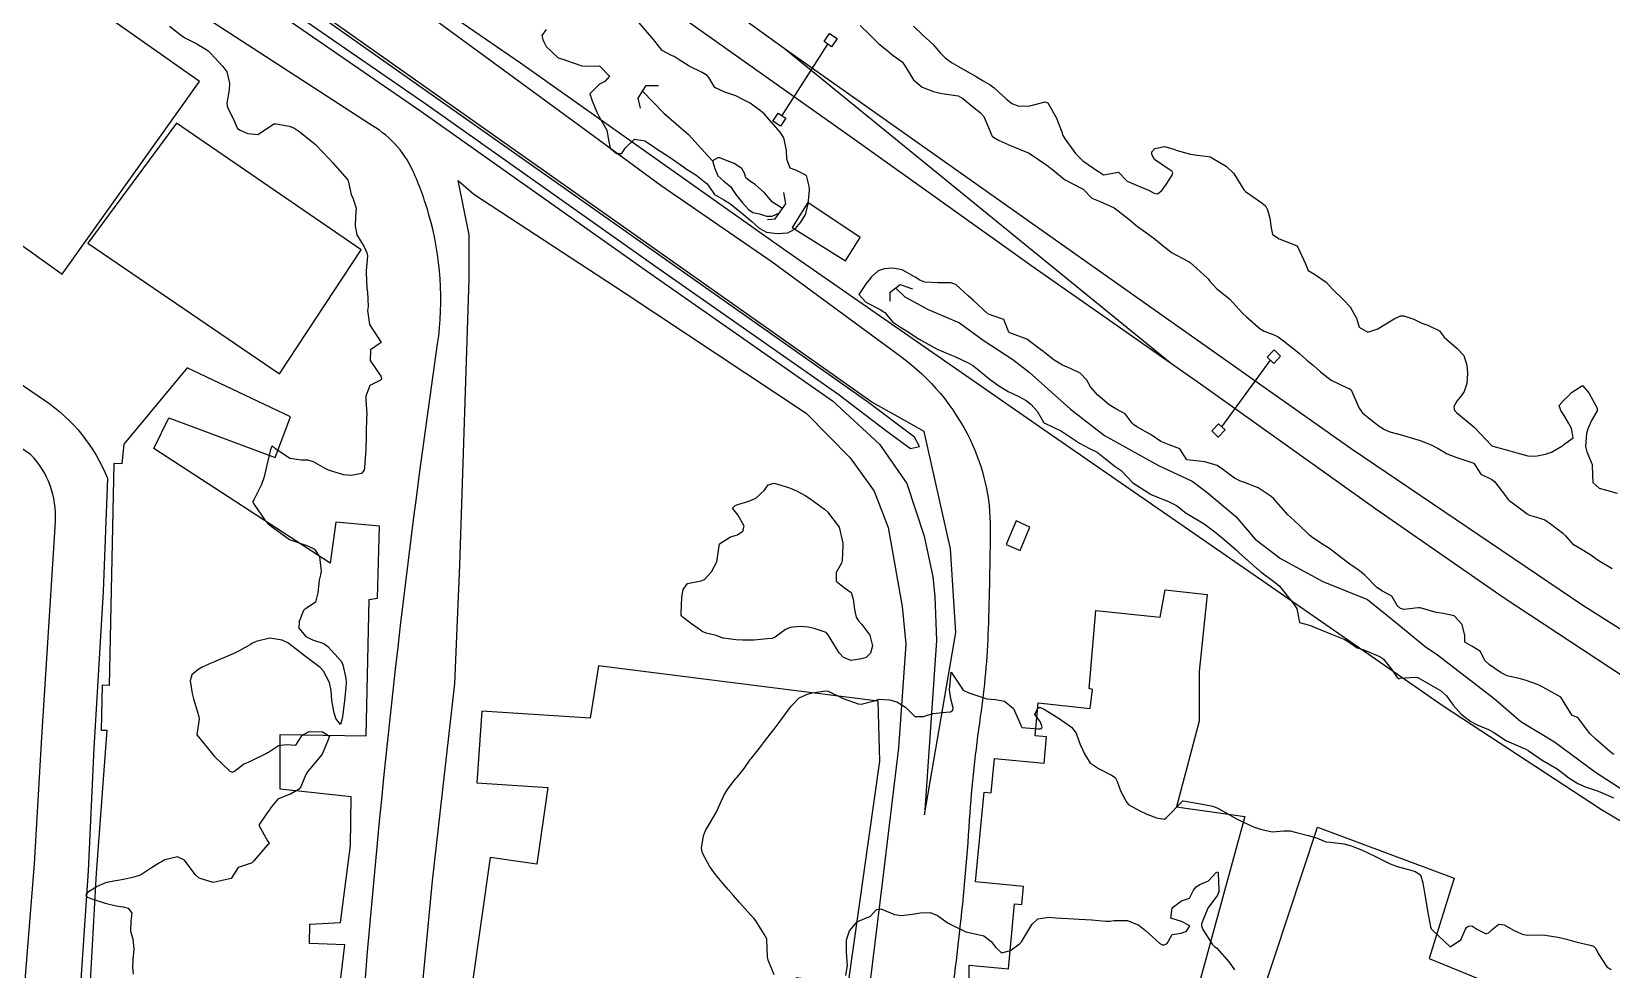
# Model space of a CAD drawing. Header units: metres. Extents: x 307586 to 320046, y 7427249 to 7434250.
# Drawn here: x 309109.8 to 309286, y 7432588.6 to 7432693.3 of the extents above; entities that cross this region are included whole.
import ezdxf

# ---------------------------------------------------------------- set-up
doc = ezdxf.new("R2010")
doc.units = ezdxf.units.M
doc.header["$MEASUREMENT"] = 0
for name, color, linetype in [('Area Verde e Lazer', 45, 'Continuous'), ('Curvas de Nivel 1m', 11, 'Continuous'), ('Divisa', 42, 'FENCELINE2'), ('Edificações', 30, 'Continuous'), ('Hidrografia', 140, 'Continuous'), ('Linha Férrea', 20, 'Continuous'), ('Pontes_Viadutos_Tubos', 190, 'Continuous'), ('Portico', 45, 'Continuous'), ('Vias Primárias', 230, 'Continuous'), ('Vias Secundárias', 230, 'Continuous')]:
    doc.layers.add(name, color=color, linetype=linetype)
doc.linetypes.add('FENCELINE2', pattern='A,0.25,-0.1,[132,ltypeshp.shx,S=0.1,R=0,X=-0.1,Y=0],-0.1,1', length=1.45)

msp = doc.modelspace()

# ---------------------------------------------------------------- linework, layer by layer
at = {"layer": 'Area Verde e Lazer'}
msp.add_lwpolyline([(309100.88, 7432722.59), (309122.8, 7432706.59), (309153.79, 7432685.21), (309179.07, 7432667.32), (309199.71, 7432652.86), (309205.35, 7432648.57), (309207.83, 7432646.73), (309208.83, 7432646.97), (309208.26, 7432648.02), (309203.01, 7432651.94), (309108.99, 7432718.26)], dxfattribs=at)
msp.add_lwpolyline([(309125.98, 7432683.04), (309116.1, 7432669.64), (309137.45, 7432655.07), (309146.56, 7432668.91)], close=True, dxfattribs=at)
at = {"layer": 'Curvas de Nivel 1m', "flags": 128}
for points, elevation in [([(309125.21, 7432693.88), (309126.55, 7432692.84), (309126.92, 7432692.56), (309127.19, 7432692.42), (309128.24, 7432691.88), (309129.18, 7432691.35), (309129.5, 7432691.13), (309129.8, 7432690.8), (309131.15, 7432689.37), (309131.58, 7432688.78), (309131.88, 7432687.52), (309131.84, 7432686.78), (309131.59, 7432685.26), (309131.65, 7432684.78), (309132.29, 7432683.57), (309132.61, 7432682.77), (309132.76, 7432682.46), (309133.07, 7432682.27), (309133.92, 7432681.9), (309135.06, 7432681.79), (309136.46, 7432682.72), (309136.82, 7432682.97), (309137.08, 7432682.98), (309138.52, 7432682.7), (309139.07, 7432682.52), (309139.6, 7432682.15), (309141.06, 7432681.01), (309141.25, 7432680.86), (309141.46, 7432680.66), (309143.03, 7432679.03), (309143.38, 7432678.64), (309145, 7432676.81), (309145.09, 7432676.7), (309145.12, 7432676.62), (309145.46, 7432675.08), (309145.67, 7432674.61), (309146, 7432673.57), (309145.93, 7432672.61), (309145.9, 7432671.56), (309146.1, 7432670.6), (309146.91, 7432669.23), (309147.19, 7432668.59), (309147.26, 7432668.23), (309147.12, 7432666.59), (309147.11, 7432666.36), (309147.21, 7432664.59), (309147.27, 7432664.18), (309147.35, 7432662.58), (309147.28, 7432662.13), (309147.5, 7432660.58), (309148.78, 7432658.57), (309147.59, 7432657.76), (309147.56, 7432656.58), (309148.75, 7432654.82), (309148.84, 7432654.57), (309148.84, 7432654.47), (309148.74, 7432654.37), (309147.52, 7432653.79), (309147.09, 7432652.59), (309147.1, 7432652.19), (309147.2, 7432650.58), (309147.18, 7432650.09), (309147.12, 7432648.59), (309147.13, 7432648.11), (309147.1, 7432646.59), (309147.06, 7432646.17), (309146.95, 7432644.59), (309146.9, 7432644.31), (309146.61, 7432643.96), (309145.48, 7432643.73), (309144.61, 7432643.79), (309142.93, 7432644.32), (309142.62, 7432644.46), (309142.29, 7432644.65), (309141.24, 7432645.27), (309140.63, 7432645.43), (309139.87, 7432645.44), (309138.63, 7432645.62), (309137.03, 7432646.71), (309136.65, 7432647.04), (309136.48, 7432646.71), (309136.42, 7432646.5), (309136, 7432644.72), (309135.76, 7432643.57), (309135.47, 7432642.73), (309134.58, 7432641.01), (309134.48, 7432640.84), (309134.47, 7432640.74), (309134.57, 7432640.6), (309135.87, 7432638.72), (309136.18, 7432638.35), (309136.54, 7432638.08), (309138.42, 7432636.69), (309138.52, 7432636.63), (309138.64, 7432636.57), (309140.52, 7432635.92), (309141.38, 7432635.53), (309141.91, 7432634.65), (309142.09, 7432633.04), (309142.04, 7432632.65), (309141.89, 7432632.07), (309141.73, 7432630.65), (309141.49, 7432629.6), (309140.43, 7432628.88), (309140.28, 7432628.82), (309140.12, 7432628.67), (309139.66, 7432627.43), (309139.63, 7432626.68), (309140.39, 7432625.78), (309141.14, 7432625.41), (309142.39, 7432624.97), (309142.86, 7432624.64), (309144.36, 7432622.99), (309144.52, 7432622.62), (309144.84, 7432621.11), (309144.9, 7432620.61), (309144.87, 7432620.07), (309144.72, 7432618.61), (309144.48, 7432616.81), (309144.45, 7432616.62), (309144.28, 7432615.95), (309143.73, 7432616.63), (309143.53, 7432617.39), (309143.3, 7432618.63), (309143.21, 7432619.74), (309143.04, 7432620.63), (309142.35, 7432621.91), (309142, 7432622.3), (309141.55, 7432622.65), (309140.37, 7432623.53), (309138.89, 7432624.68), (309138.39, 7432625.05), (309137.74, 7432625.35), (309136.39, 7432625.59), (309134.87, 7432625.21), (309134.39, 7432624.97), (309134.24, 7432624.89), (309133.98, 7432624.74), (309132.97, 7432624.16), (309132.37, 7432623.87), (309131.6, 7432623.54), (309130.36, 7432623.01), (309130.2, 7432622.95), (309129.85, 7432622.8), (309128.83, 7432622.33), (309128.35, 7432622.06), (309127.68, 7432621.48), (309127.48, 7432620.82), (309127.72, 7432619.41), (309127.88, 7432618.81), (309128.29, 7432617.46), (309128.48, 7432616.81), (309128.51, 7432616.57), (309128.26, 7432614.81), (309129.87, 7432612.79), (309130.23, 7432612.39), (309131.02, 7432611.58), (309131.91, 7432610.76), (309132.21, 7432610.64), (309132.31, 7432610.66), (309132.44, 7432610.76), (309133.43, 7432611.53), (309134.22, 7432611.85), (309135.98, 7432612.71), (309136.14, 7432612.81), (309136.24, 7432612.88), (309137.34, 7432613.61), (309138.25, 7432613.73), (309139.27, 7432613.66), (309139.95, 7432614.67), (309140.11, 7432614.83), (309140.27, 7432614.92), (309140.75, 7432615.15), (309142.27, 7432615.14), (309143.04, 7432614.63), (309142.82, 7432614.07), (309142.23, 7432612.64), (309140.58, 7432610.66), (309140.44, 7432610.44), (309140.2, 7432609.92), (309139.85, 7432609.01), (309139.57, 7432608.68), (309138.7, 7432608.16), (309138.18, 7432608), (309137.27, 7432607.6), (309136.53, 7432606.71), (309136.4, 7432606.47), (309136.16, 7432606.2), (309135.14, 7432604.73), (309136.12, 7432602.96), (309136.3, 7432602.71), (309136.22, 7432602.6), (309136.11, 7432602.52), (309134.6, 7432600.73), (309134.34, 7432600.48), (309134.09, 7432600.42), (309132.85, 7432599.98), (309132.06, 7432598.76), (309130.06, 7432598.32), (309128.5, 7432598.81), (309128.07, 7432599.2), (309126.87, 7432600.82), (309126.1, 7432601.19), (309124.69, 7432600.85), (309124.3, 7432600.64), (309124.09, 7432600.5), (309123.08, 7432599.87), (309122.07, 7432599.23), (309121.83, 7432599.12), (309121.08, 7432598.89), (309120.06, 7432598.66), (309118.58, 7432598.4), (309118.06, 7432598.27), (309117.13, 7432597.86), (309116.05, 7432597.22), (309115.88, 7432596.95), (309115.9, 7432596.81), (309116.04, 7432596.7), (309116.43, 7432596.55), (309118.03, 7432596.01), (309119.25, 7432595.7), (309120.03, 7432595.61), (309120.6, 7432595.47), (309120.99, 7432594.9), (309120.89, 7432594.02), (309120.83, 7432592.9), (309121.11, 7432592.02), (309121.23, 7432590.89), (309121.12, 7432589.73), (309121.05, 7432588.89), (309121.13, 7432588.08)], 713), ([(309167.21, 7432693.48), (309166.72, 7432692.83), (309166.83, 7432692.36), (309166.94, 7432692.1), (309167.19, 7432691.58), (309168.52, 7432690.34), (309169.17, 7432690.14), (309169.45, 7432690.05), (309171.16, 7432689.43), (309172.07, 7432689.39), (309173.16, 7432689.44), (309174.25, 7432688.27), (309173.73, 7432687.68), (309173.13, 7432687.41), (309172.08, 7432686.3), (309172.34, 7432685.52), (309172.84, 7432684.28), (309173.09, 7432683.74), (309173.97, 7432682.27), (309174.13, 7432681.2), (309174.35, 7432680.27), (309175.04, 7432679.66), (309175.64, 7432679.65), (309176.01, 7432680.25), (309177.06, 7432681.26), (309178.19, 7432681.09), (309179.06, 7432680.5), (309179.48, 7432680.21), (309181.04, 7432679.2), (309182.52, 7432678.17), (309182.8, 7432677.94), (309183.02, 7432677.81), (309183.88, 7432677.28), (309185.01, 7432676.4), (309185.15, 7432676.28), (309185.26, 7432676.14), (309185.97, 7432675.1), (309186.99, 7432674.49), (309187.63, 7432674.1), (309188.97, 7432673.05), (309190.12, 7432672.08), (309190.95, 7432671.31), (309191.76, 7432670.87), (309192.94, 7432670.72), (309194.16, 7432670.81), (309194.95, 7432671.26), (309195.61, 7432672.01), (309196.12, 7432672.84), (309196.43, 7432674), (309196.55, 7432675.55), (309196.54, 7432676), (309196.23, 7432677.22), (309195.02, 7432677.8), (309194.4, 7432678.03), (309194.04, 7432679.03), (309194.01, 7432680.03), (309193.69, 7432681.41), (309193.29, 7432682.04), (309193.08, 7432682.3), (309191.54, 7432684.06), (309191.3, 7432684.26), (309191.11, 7432684.41), (309189.93, 7432685.27), (309189.12, 7432685.68), (309188.36, 7432686.1), (309187.13, 7432686.5), (309186.02, 7432687.01), (309185.33, 7432688.14), (309185.15, 7432688.35), (309184.59, 7432688.71), (309183.16, 7432689.41), (309181.92, 7432690.18), (309181.46, 7432690.47), (309181.18, 7432690.61), (309180.13, 7432691.15), (309179.3, 7432692.21), (309179.2, 7432692.35), (309177.56, 7432694.23)], 712), ([(309202.22, 7432693.94), (309203.21, 7432692.99), (309204.3, 7432691.91), (309205.19, 7432691.17), (309205.89, 7432690.6), (309206.88, 7432689.87), (309207.17, 7432689.53), (309208.17, 7432687.86), (309209.13, 7432687.05), (309210.38, 7432686.59), (309211.13, 7432686.4), (309211.62, 7432686.32), (309213.13, 7432686.1), (309213.67, 7432685.79), (309215.11, 7432684.6), (309215.58, 7432684.25), (309216.01, 7432683.77), (309216.71, 7432682.12), (309216.84, 7432681.75), (309216.92, 7432681.6), (309217.07, 7432681.47), (309217.71, 7432681.1), (309219.06, 7432680.51), (309221.05, 7432679.71), (309223.03, 7432678.37), (309223.87, 7432677.67), (309225.01, 7432676.76), (309226.85, 7432675.8), (309227, 7432675.72), (309227.06, 7432675.69), (309227.13, 7432675.64), (309228.06, 7432674.69), (309228.99, 7432674.29), (309230.52, 7432673.59), (309230.98, 7432673.28), (309232.34, 7432672.19), (309232.95, 7432671.68), (309233.11, 7432671.56), (309234.94, 7432670.22), (309235.76, 7432669.53), (309236.92, 7432668.62), (309238.76, 7432667.63), (309238.9, 7432667.57), (309239.02, 7432667.49), (309240.89, 7432665.8), (309241.05, 7432665.63), (309241.17, 7432665.47), (309241.97, 7432664.55), (309242.87, 7432663.87), (309243.38, 7432663.43), (309244.84, 7432661.86), (309245.28, 7432661.42), (309246.82, 7432660.09), (309247.27, 7432659.84), (309248.45, 7432659.38), (309248.81, 7432659.19), (309249.41, 7432658.76), (309250.79, 7432657.69), (309251.19, 7432657.34), (309252.03, 7432656.59), (309252.77, 7432656), (309253.54, 7432655.31), (309254.75, 7432654.35), (309256.51, 7432653.52), (309256.74, 7432653.43), (309256.84, 7432653.38), (309256.96, 7432653.28), (309257.15, 7432652.86), (309257.86, 7432651.26), (309258.2, 7432650.75), (309258.7, 7432650.3), (309260.08, 7432649.24), (309260.69, 7432648.85), (309261.29, 7432648.62), (309262.68, 7432648.23), (309264.04, 7432647.82), (309264.67, 7432647.63), (309265.9, 7432647.17), (309266.66, 7432646.75), (309267.67, 7432646.16), (309268.65, 7432645.78), (309270.64, 7432645.11), (309271.43, 7432643.89), (309272.63, 7432643.29), (309272.95, 7432643.08), (309274.18, 7432641.48), (309274.48, 7432641.06), (309274.59, 7432640.95), (309274.95, 7432640.69), (309276.58, 7432639.45), (309276.85, 7432639.31), (309277.89, 7432639.02), (309278.57, 7432638.77), (309279.31, 7432638.25), (309280.55, 7432637.29), (309280.86, 7432636.99), (309281.66, 7432636.1), (309282.53, 7432635.57), (309283.59, 7432634.95), (309284.52, 7432634.3), (309286.06, 7432633.37)], 712), ([(309208.16, 7432693.86), (309209.21, 7432692.86), (309210.31, 7432691.84), (309211.18, 7432690.85), (309211.68, 7432690.32), (309212.39, 7432689.81), (309213.17, 7432689.36), (309214.13, 7432688.82), (309215.15, 7432688.24), (309215.94, 7432687.77), (309216.69, 7432687.31), (309217.14, 7432686.99), (309218.48, 7432685.74), (309219.12, 7432685.23), (309219.9, 7432684.94), (309221.12, 7432684.99), (309222.85, 7432685.42), (309223.12, 7432685.3), (309224.06, 7432683.67), (309224.69, 7432682.06), (309224.82, 7432681.66), (309225.07, 7432681.26), (309226.22, 7432679.65), (309227.04, 7432678.83), (309228.81, 7432677.61), (309228.96, 7432677.55), (309229.02, 7432677.51), (309229.34, 7432677.29), (309231.02, 7432677.59), (309232, 7432676.56), (309233.01, 7432676.11), (309234.38, 7432675.55), (309235, 7432675.24), (309235.37, 7432675.17), (309235.86, 7432675.53), (309236.34, 7432676.19), (309237.02, 7432677.25), (309237.06, 7432677.52), (309237.02, 7432677.64), (309236.67, 7432677.88), (309235.04, 7432678.98), (309234.72, 7432679.54), (309234.75, 7432679.85), (309235.06, 7432680.2), (309236.14, 7432680.45), (309237.06, 7432680.19), (309237.55, 7432680), (309239.05, 7432679.59), (309239.79, 7432679.48), (309241.05, 7432679.33), (309241.24, 7432679.28), (309243.03, 7432678.24), (309243.86, 7432677.43), (309245, 7432675.62), (309245.18, 7432675.42), (309246.99, 7432674.14), (309247.41, 7432673.81), (309247.63, 7432673.39), (309247.9, 7432672.46), (309248.04, 7432671.38), (309248.19, 7432670.63), (309248.94, 7432670.13), (309250.93, 7432669.35), (309251.88, 7432667.34), (309252.16, 7432666.6), (309252.89, 7432666.19), (309254.16, 7432665.31), (309254.88, 7432664.54), (309256.15, 7432663.29), (309256.85, 7432662.56), (309257.54, 7432661.27), (309257.86, 7432660.3), (309258.82, 7432659.72), (309259.95, 7432660.11), (309260.83, 7432660.64), (309261.75, 7432661.22), (309262.48, 7432661.56), (309262.84, 7432661.55), (309263.96, 7432661.19), (309264.83, 7432660.74), (309265.51, 7432660.49), (309266.82, 7432659.88), (309267.12, 7432659.46), (309267.35, 7432659.15), (309268.79, 7432657.89), (309269.53, 7432657.12), (309269.86, 7432656.03), (309269.92, 7432655.12), (309269.87, 7432654), (309269.57, 7432653.12), (309269.24, 7432652.62), (309268.73, 7432652.01), (309268.42, 7432651.43), (309268.43, 7432651.13), (309268.52, 7432650.95), (309268.71, 7432650.76), (309270.69, 7432649.11), (309272.62, 7432647.08), (309272.64, 7432647.06), (309272.66, 7432647.03), (309272.75, 7432646.99), (309274.66, 7432646.5), (309275.43, 7432646.27), (309276.65, 7432645.94), (309277.51, 7432645.89), (309278.65, 7432646.13), (309279.31, 7432646.35), (309280.46, 7432646.99), (309280.56, 7432647.09), (309280.67, 7432647.18), (309281.7, 7432647.95), (309281.52, 7432648.98), (309281.23, 7432649.52), (309280.71, 7432650.41), (309280.36, 7432650.99), (309280.16, 7432651.55), (309280.73, 7432652.16), (309281.15, 7432652.57), (309281.52, 7432652.98), (309282.75, 7432653.76), (309283.45, 7432652.95), (309284.4, 7432651.26), (309284.39, 7432650.94), (309283.78, 7432649.87), (309283.35, 7432648.95), (309283.22, 7432648.42), (309283.08, 7432646.96), (309283.25, 7432646.36), (309283.84, 7432644.95), (309283.86, 7432643.72), (309283.91, 7432642.95), (309284.61, 7432642.32), (309285.45, 7432642.09), (309286.61, 7432641.76)], 711), ([(309286.26, 7432612.59), (309285.79, 7432612.92), (309284.28, 7432614.28), (309283.59, 7432614.95), (309282.3, 7432616.62), (309282.11, 7432616.77), (309281.59, 7432616.97), (309280.33, 7432618.99), (309278.34, 7432620.11), (309277.74, 7432620.41), (309276.35, 7432620.91), (309275.85, 7432621.05), (309274.36, 7432621.37), (309273.7, 7432621.73), (309272.38, 7432622.62), (309271.88, 7432623.09), (309271.38, 7432624.09), (309270.4, 7432624.69), (309269.62, 7432625.12), (309269.63, 7432625.89), (309269.34, 7432627.12), (309268.44, 7432628.07), (309267.24, 7432628.35), (309266.44, 7432628.43), (309264.67, 7432628.96), (309264.45, 7432628.97), (309262.85, 7432628.79), (309262.45, 7432628.89), (309262.11, 7432629.21), (309261.49, 7432630.25), (309260.47, 7432630.82), (309259.81, 7432631.24), (309258.49, 7432632.6), (309257.69, 7432633.26), (309256.98, 7432633.74), (309256.51, 7432634.06), (309254.93, 7432635.3), (309254.53, 7432635.59), (309253.79, 7432636.05), (309252.54, 7432636.88), (309252.31, 7432637.09), (309252.07, 7432637.33), (309250.56, 7432638.75), (309249.91, 7432639.36), (309248.59, 7432640.82), (309248.33, 7432641.11), (309248.04, 7432641.38), (309246.61, 7432642.36), (309245.08, 7432642.95), (309244.62, 7432643.1), (309243.96, 7432643.43), (309242.63, 7432644.44), (309242.03, 7432644.84), (309240.64, 7432645.25), (309238.64, 7432645.49), (309237.84, 7432646.69), (309236.66, 7432647.15), (309235.75, 7432647.53), (309234.67, 7432648.26), (309233.06, 7432649.18), (309232.69, 7432649.41), (309232.56, 7432649.56), (309231.76, 7432650.63), (309230.71, 7432651.18), (309229.99, 7432651.6), (309228.73, 7432652.69), (309227.88, 7432653.62), (309227.47, 7432654.35), (309226.76, 7432655.16), (309225.73, 7432655.65), (309224.77, 7432656.03), (309223.86, 7432656.59), (309222.78, 7432657.45), (309222.65, 7432657.55), (309222.45, 7432657.69), (309220.8, 7432658.96), (309218.89, 7432659.65), (309218.81, 7432659.69), (309218.78, 7432659.73), (309218.23, 7432661.14), (309216.83, 7432661.61), (309216.43, 7432661.76), (309214.85, 7432663.24), (309214.24, 7432663.79), (309212.88, 7432665.04), (309212.31, 7432665.24), (309210.88, 7432665.21), (309209.41, 7432665.32), (309208.88, 7432665.52), (309208.33, 7432665.86), (309206.89, 7432666.67), (309205.87, 7432666.86), (309204.89, 7432666.78), (309204.22, 7432666.57), (309203.47, 7432665.91), (309203.23, 7432665.57), (309202.88, 7432665.14), (309202.08, 7432663.93), (309202.85, 7432663.08), (309204.51, 7432662.23), (309204.83, 7432662.01), (309204.95, 7432661.9), (309205.83, 7432660.89), (309206.82, 7432660.21), (309207.39, 7432659.86), (309208.8, 7432658.94), (309210.78, 7432657.83), (309212.2, 7432657.24), (309212.78, 7432657.02), (309214.25, 7432656.3), (309214.77, 7432656), (309215.08, 7432655.78), (309216.75, 7432654.42), (309217.13, 7432654.14), (309217.67, 7432653.75), (309218.73, 7432653.11), (309219.91, 7432652.53), (309220.72, 7432652.09), (309221.23, 7432651.7), (309221.93, 7432650.91), (309222.65, 7432649.68), (309222.69, 7432649.63), (309222.8, 7432649.57), (309224.68, 7432648.67), (309226.24, 7432647.64), (309226.66, 7432647.35), (309227.79, 7432646.76), (309228.65, 7432646.33), (309229.56, 7432645.6), (309230.63, 7432644.74), (309231.33, 7432644.28), (309231.97, 7432643.57), (309232.61, 7432642.92), (309234.36, 7432641.78), (309234.59, 7432641.64), (309234.8, 7432641.54), (309236.59, 7432640.82), (309237.48, 7432640.4), (309238.57, 7432639.53), (309238.63, 7432639.49), (309240.56, 7432638.33), (309241.76, 7432637.45), (309242.19, 7432637.09), (309242.54, 7432636.81), (309244.14, 7432635.42), (309244.52, 7432635.08), (309246.39, 7432633.4), (309246.5, 7432633.3), (309246.89, 7432633), (309248.48, 7432631.81), (309248.96, 7432631.37), (309250.45, 7432629.52), (309250.53, 7432629.43), (309250.61, 7432629.35), (309250.92, 7432628.87), (309251.2, 7432627.34), (309252.17, 7432627.07), (309252.42, 7432627), (309252.94, 7432626.79), (309254.41, 7432626.17), (309256.27, 7432625.42), (309256.4, 7432625.32), (309256.44, 7432625.31), (309256.5, 7432625.28), (309257.64, 7432624.5), (309258.39, 7432624.27), (309260.05, 7432623.57), (309260.38, 7432623.37), (309260.47, 7432623.32), (309260.56, 7432623.23), (309261.45, 7432622.13), (309262.11, 7432621.2), (309262.23, 7432621.08), (309262.35, 7432621.1), (309262.44, 7432621.12), (309263.56, 7432621.19), (309264.3, 7432621.23), (309264.35, 7432621.21), (309264.41, 7432621.18), (309266.34, 7432620.09), (309266.94, 7432619.75), (309267.58, 7432619.14), (309268.32, 7432618.12), (309269.24, 7432617.12), (309270.29, 7432616.3), (309271.07, 7432615.88), (309272.29, 7432615.4), (309272.86, 7432615.07), (309274.27, 7432614.14), (309275.86, 7432613.45), (309276.27, 7432613.29), (309276.44, 7432613.21), (309276.7, 7432613.03), (309278.25, 7432611.97), (309279.94, 7432610.99), (309280.23, 7432610.79), (309281.24, 7432609.99), (309282.22, 7432609.37), (309283.17, 7432608.95), (309284.21, 7432608.62), (309284.69, 7432608.45), (309286.2, 7432607.78)], 712), ([(309192.61, 7432588.03), (309191.97, 7432589.67), (309191.89, 7432590.04), (309191.82, 7432591.87), (309191.79, 7432592.04), (309191.51, 7432592.54), (309190.56, 7432594.06), (309190.33, 7432594.36), (309190.03, 7432594.67), (309188.77, 7432596.08), (309188.05, 7432596.91), (309187.5, 7432597.54), (309187.02, 7432598.11), (309186.08, 7432599.22), (309185.4, 7432600.13), (309184.64, 7432601.61), (309184.52, 7432602.14), (309184.73, 7432603.54), (309184.98, 7432604.13), (309185.42, 7432604.85), (309186.16, 7432606.12), (309187.03, 7432608.11), (309187.48, 7432608.81), (309188.21, 7432609.75), (309188.36, 7432609.93), (309188.5, 7432610.09), (309189.27, 7432611.04), (309189.99, 7432612.07), (309190.09, 7432612.21), (309190.24, 7432612.39), (309190.99, 7432613.32), (309191.54, 7432614.05), (309192.27, 7432615.01), (309192.72, 7432615.59), (309193.05, 7432616.03), (309193.58, 7432616.74), (309194.3, 7432617.68), (309194.45, 7432617.87), (309194.55, 7432618.02), (309195.41, 7432618.92), (309196.32, 7432619.33), (309196.84, 7432619.47), (309198.33, 7432619.72), (309198.65, 7432619.65), (309200.32, 7432618.84), (309201.97, 7432618.26), (309202.31, 7432618.23), (309203.67, 7432618.55), (309204.32, 7432618.76), (309205.48, 7432618.72), (309206.31, 7432618.46), (309207.27, 7432617.87), (309207.79, 7432617.35), (309208.29, 7432616.84), (309209.29, 7432616.84), (309210.3, 7432617.18), (309211.8, 7432617.31), (309212.3, 7432617.37), (309212.54, 7432617.56), (309212.58, 7432617.8), (309212.32, 7432618.8), (309212.17, 7432619.8), (309212.35, 7432621.8), (309213.69, 7432619.79), (309214.33, 7432619.5), (309214.76, 7432619.34), (309216.32, 7432618.82), (309217.31, 7432618.75), (309218.32, 7432618.54), (309219.32, 7432617.72), (309220.12, 7432615.88), (309220.17, 7432615.71), (309220.28, 7432615.6), (309222.07, 7432615.47), (309222.28, 7432615.47), (309222.44, 7432615.52), (309222.49, 7432615.68), (309222.29, 7432616.28), (309221.67, 7432617.07), (309221.98, 7432617.68), (309222.15, 7432617.84), (309222.31, 7432617.85), (309222.64, 7432617.68), (309224.29, 7432616.7), (309225.77, 7432615.65), (309226.28, 7432614.97), (309226.63, 7432614), (309226.78, 7432613.63), (309227.22, 7432612.66), (309227.85, 7432611.62), (309228.11, 7432611.49), (309228.23, 7432611.43), (309228.8, 7432611.03), (309230.22, 7432610.28), (309230.66, 7432610.03), (309230.88, 7432609.58), (309231.25, 7432608.53), (309231.75, 7432607.57), (309231.91, 7432607.3), (309232.18, 7432606.99), (309233.4, 7432606.32), (309234.17, 7432605.96), (309235.27, 7432605.53), (309236.16, 7432605.4), (309236.34, 7432605.52), (309238.18, 7432607.42), (309238.23, 7432607.44), (309240.18, 7432607.09), (309241.55, 7432606.82), (309242.17, 7432606.58), (309244.16, 7432605.42), (309246.15, 7432604.51), (309247.01, 7432604.25), (309248.15, 7432603.98), (309249.44, 7432604.07), (309250.15, 7432604.1), (309250.73, 7432603.93), (309252.15, 7432603.58), (309253.08, 7432603.31), (309254.14, 7432602.87), (309254.61, 7432602.82), (309256.13, 7432602.65), (309256.98, 7432602.41), (309258.12, 7432601.95), (309259.66, 7432601.23), (309260.11, 7432601), (309261.3, 7432600.4), (309262.1, 7432600.1), (309263.6, 7432599.69), (309264.1, 7432599.54), (309264.69, 7432599.17), (309264.97, 7432598.28), (309265.14, 7432597.17), (309265.37, 7432595.85), (309265.48, 7432595.17), (309265.82, 7432593.37), (309265.89, 7432593.16), (309266.02, 7432593), (309267.99, 7432591.13), (309269.19, 7432591.93), (309269.73, 7432593.11), (309269.83, 7432593.31), (309270.03, 7432593.46), (309270.4, 7432593.48), (309270.98, 7432593.1), (309272.02, 7432592.61), (309272.35, 7432592.75), (309272.69, 7432593.07), (309273.44, 7432593.66), (309274.03, 7432593.59), (309275, 7432593.05), (309276.02, 7432592.57), (309276.61, 7432592.44), (309278.01, 7432592.47), (309278.58, 7432592.44), (309280.01, 7432592.23), (309280.99, 7432592), (309282, 7432591.69), (309283.63, 7432591.31), (309284, 7432591.21), (309284.26, 7432590.94), (309284.52, 7432590.4), (309285.48, 7432588.92), (309285.97, 7432588.6)], 713), ([(309200.6, 7432587.94), (309200.79, 7432589.1), (309200.74, 7432589.94), (309200.69, 7432590.65), (309200.68, 7432591.94), (309201.03, 7432592.91), (309201.87, 7432593.92), (309202.02, 7432594.01), (309203.36, 7432594.57), (309204.04, 7432595.29), (309204.53, 7432595.4), (309206.03, 7432594.76), (309206.81, 7432594.65), (309208.03, 7432594.77), (309208.94, 7432594.94), (309210.03, 7432594.97), (309210.83, 7432594.62), (309212.02, 7432593.8), (309214.01, 7432592.81), (309215.2, 7432592.57), (309216, 7432592.37), (309216.81, 7432591.75), (309217.33, 7432591.08), (309217.98, 7432590.47), (309218.97, 7432590.73), (309219.99, 7432591.46), (309220.19, 7432591.71), (309220.87, 7432592.83), (309221.39, 7432593.69), (309222.03, 7432594.25), (309223.26, 7432594.44), (309224.03, 7432594.39), (309225.37, 7432594.3), (309226.03, 7432594.26), (309226.63, 7432594.23), (309228.03, 7432594.14), (309229.61, 7432594.01), (309230.03, 7432594.01), (309230.53, 7432594.08), (309232.03, 7432594.08), (309233.27, 7432593.55), (309234.01, 7432592.97), (309235.61, 7432591.52), (309235.99, 7432591.32), (309236.45, 7432591.51), (309237.01, 7432592.51), (309238.01, 7432592.66), (309238.61, 7432592.88), (309238.98, 7432593.48), (309238.03, 7432593.96), (309236.86, 7432594.34), (309237.02, 7432595.51), (309238.05, 7432596.26), (309238.94, 7432596.59), (309239.39, 7432597.48), (309239.69, 7432597.85), (309240.07, 7432598.09), (309241.04, 7432598.5), (309241.89, 7432599.44), (309242.09, 7432599.51), (309242.13, 7432599.44), (309242.14, 7432599.39), (309242.19, 7432597.44), (309242.19, 7432597.31), (309242.06, 7432596.9), (309240.97, 7432595.46), (309240.28, 7432593.72), (309240.27, 7432593.47), (309240.42, 7432593.07), (309241.45, 7432591.45), (309241.73, 7432591.18), (309241.99, 7432590.98), (309243.37, 7432589.43), (309243.96, 7432588.59)], 714)]:
    msp.add_lwpolyline(points, dxfattribs=dict(at, elevation=elevation))
at = {"layer": 'Curvas de Nivel 1m', "elevation": 713, "flags": 128}
msp.add_lwpolyline([(309194.6, 7432642.24), (309195.11, 7432642.01), (309196.08, 7432641.49), (309196.58, 7432641.18), (309198.22, 7432639.97), (309198.57, 7432639.66), (309199.86, 7432637.96), (309200.28, 7432636.2), (309200.27, 7432635.95), (309200.22, 7432634.24), (309200.14, 7432633.95), (309199.53, 7432632.92), (309199.52, 7432631.96), (309200.47, 7432631.2), (309201.19, 7432630.67), (309201.42, 7432629.94), (309201.58, 7432628.78), (309201.76, 7432627.93), (309202.03, 7432627.53), (309202.41, 7432627.12), (309203.28, 7432625.91), (309203.59, 7432624.71), (309203.38, 7432623.91), (309202.88, 7432623.42), (309202.37, 7432623.27), (309201.2, 7432623.1), (309200.37, 7432623.41), (309199.87, 7432623.96), (309198.97, 7432625.39), (309198.63, 7432625.97), (309198.41, 7432626.2), (309197.07, 7432626.65), (309196.41, 7432626.81), (309195.52, 7432626.9), (309194.41, 7432626.79), (309193.88, 7432626.56), (309193.16, 7432626.03), (309192.75, 7432625.68), (309192.4, 7432625.54), (309191.85, 7432625.5), (309190.4, 7432625.35), (309189.12, 7432625.35), (309188.4, 7432625.41), (309186.93, 7432625.57), (309186.4, 7432625.78), (309186.16, 7432625.87), (309185.04, 7432626.13), (309184.59, 7432626.32), (309184.41, 7432626.48), (309183.3, 7432627.27), (309182.42, 7432627.93), (309182.31, 7432628.05), (309182.26, 7432628.16), (309182.25, 7432628.34), (309182.34, 7432630.16), (309182.46, 7432631.01), (309182.96, 7432631.67), (309184.47, 7432631.99), (309184.85, 7432632.13), (309185.63, 7432632.98), (309186.23, 7432634.11), (309186.52, 7432636.11), (309187.75, 7432636.88), (309188.53, 7432637.11), (309189.11, 7432637.51), (309189.26, 7432638.08), (309188.56, 7432639.34), (309187.97, 7432640.1), (309188.28, 7432640.38), (309188.58, 7432640.49), (309189.79, 7432640.87), (309190.58, 7432641.2), (309191.5, 7432642.06), (309191.97, 7432642.68), (309192.61, 7432642.87), (309194.23, 7432642.39)], close=True, dxfattribs=at)
at = {"layer": 'Divisa'}
msp.add_lwpolyline([(309514.21, 7432515.15), (309479.36, 7432523.01), (309448.33, 7432530.52), (309433.6, 7432535.09), (309415.02, 7432541.55), (309415.02, 7432542.59), (309391.89, 7432551.57), (309373.21, 7432559.89), (309361.85, 7432564.55), (309348.51, 7432571.33), (309330.49, 7432580.46), (309319.27, 7432585.72), (309309.26, 7432591.92), (309284.87, 7432606.42), (309267.21, 7432618.01), (309248.08, 7432631.28), (309223.16, 7432648.48), (309193.8, 7432668.89), (309164.32, 7432689.72), (309135.72, 7432709.42), (309098.99, 7432735.04)], dxfattribs=at)
at = {"layer": 'Edificações'}
for points in [[(309105.82, 7432703.68), (309090.59, 7432682.4), (309113.22, 7432666.2), (309128.55, 7432687.71)], [(309196.38, 7432674.18), (309194.64, 7432671.39), (309200.59, 7432667.68), (309202.22, 7432670.28)], [(309219.61, 7432638.67), (309218.49, 7432636.03), (309220.04, 7432635.37), (309221.13, 7432637.95)], [(309172.12, 7432616.64), (309160.01, 7432617.44), (309159.48, 7432609.44), (309167.37, 7432608.92), (309166.15, 7432600.36), (309160.96, 7432601.1), (309158.94, 7432586.97), (309175.28, 7432584.64), (309174.6, 7432579.93), (309193.63, 7432577.25), (309195.1, 7432587.71), (309200.88, 7432586.89), (309204.39, 7432611.85), (309204.21, 7432618.55), (309187.7, 7432620.64), (309173.05, 7432622.51)]]:
    msp.add_lwpolyline(points, close=True, dxfattribs=at)
for points in [[(309144.24, 7432587.04), (309144.74, 7432591.35), (309140.82, 7432591.51), (309140.84, 7432593.68), (309144.25, 7432593.84), (309145.37, 7432602.46), (309145.47, 7432607.89), (309137.53, 7432608.72), (309137.53, 7432614.82), (309147.11, 7432614.69), (309147.46, 7432629.9), (309148.39, 7432630.05), (309148.61, 7432638.07), (309143.74, 7432638.51), (309143.12, 7432633.95), (309123.43, 7432646.75), (309125.13, 7432650.15), (309136.98, 7432645.73), (309138.67, 7432650.28), (309127.17, 7432655.73), (309120.09, 7432647.23), (309119.89, 7432645.05), (309119.89, 7432645.05), (309118.98, 7432645.08), (309118.46, 7432620.3), (309117.69, 7432620.32), (309117.58, 7432615.32), (309118.2, 7432615.31), (309117, 7432599.35), (309116.22, 7432585.31)], [(309214.34, 7432583.43), (309214.37, 7432589.08), (309218.75, 7432588.67), (309219.43, 7432595.93), (309220.24, 7432595.86), (309220.43, 7432597.89), (309215.08, 7432598.39), (309216.02, 7432608.4), (309216.83, 7432608.32), (309217.19, 7432612.15), (309222.73, 7432611.63), (309223, 7432614.56), (309221.71, 7432614.68), (309222.06, 7432618.35), (309227.84, 7432617.73), (309228.11, 7432619.86), (309227.74, 7432619.98), (309228.49, 7432628.66), (309235.68, 7432627.92), (309236.22, 7432630.96), (309240.92, 7432630.46), (309240.01, 7432621.85), (309240.03, 7432616.32), (309237.49, 7432606.76), (309245.1, 7432605.67), (309240.03, 7432587.07)], [(309246.76, 7432585.04), (309253.21, 7432604.48), (309268.43, 7432598.82), (309265.66, 7432589.85), (309283.28, 7432582.61)]]:
    msp.add_lwpolyline(points, dxfattribs=at)
at = {"layer": 'Hidrografia'}
for points in [[(309177.95, 7432686.61), (309180.32, 7432684.17), (309183.07, 7432681.76), (309184.9, 7432679.76), (309185.73, 7432678.85)], [(309193.56, 7432673.52), (309192.45, 7432674.22), (309191.56, 7432675.27), (309190.52, 7432676.2), (309189.99, 7432676.52), (309189.47, 7432676.93), (309189.32, 7432677.46), (309189, 7432677.98), (309188.17, 7432678.55), (309187.18, 7432678.92), (309186.55, 7432679.18), (309186.34, 7432679.18), (309185.73, 7432678.85)], [(309185.73, 7432678.85), (309186, 7432677.99), (309186.33, 7432677.16), (309187, 7432676.58), (309187.75, 7432675.99), (309188.33, 7432675.08), (309189.08, 7432674.16), (309189.75, 7432673.41), (309190.25, 7432673.08), (309191, 7432672.91), (309191.75, 7432672.66), (309192.41, 7432672.66), (309193.21, 7432673.02)], [(309206.16, 7432664.66), (309207.19, 7432663.67), (309209.81, 7432662.25), (309213.28, 7432660.78), (309215.91, 7432658.84), (309219.22, 7432656.68), (309221.06, 7432655.27), (309225.67, 7432651.15), (309229.44, 7432648.2), (309235.49, 7432644.83), (309239.25, 7432643.09), (309240.87, 7432641.88), (309244.12, 7432639.17), (309246.27, 7432636.61), (309249.1, 7432634.46), (309253.8, 7432631.91), (309258.78, 7432629.89), (309262.27, 7432627.07), (309265.23, 7432624.65), (309266.58, 7432623.71), (309272.92, 7432618.84), (309275.88, 7432616.29), (309279.64, 7432614), (309284.22, 7432610.64), (309288.12, 7432608.09)]]:
    msp.add_lwpolyline(points, dxfattribs=at)
at = {"layer": 'Linha Férrea'}
for points in [[(309094.96, 7432762.27), (309111, 7432750.67), (309128.74, 7432738.19), (309146.93, 7432725.11), (309164.04, 7432713.11), (309178.84, 7432702.19), (309193.72, 7432691.4), (309230.58, 7432665.37), (309256.95, 7432646.74), (309282.78, 7432629.25), (309302.41, 7432616.84), (309330.98, 7432600.06), (309346.99, 7432591.4), (309364.27, 7432582.85), (309389, 7432571.53), (309401.93, 7432566.36), (309415.6, 7432561.19), (309431.35, 7432555.62), (309458.12, 7432547.49), (309483.87, 7432540.66), (309513.74, 7432534.08)], [(309100.09, 7432753.61), (309119.4, 7432740.03), (309131.98, 7432731.02), (309147.62, 7432719.71), (309162.56, 7432709), (309181.39, 7432695.55), (309201.88, 7432681.04), (309221.37, 7432667.11), (309240.55, 7432653.69), (309259.71, 7432640.02), (309274.01, 7432630.07), (309291.88, 7432618.34), (309310.11, 7432607.1), (309328.11, 7432596.64), (309347.17, 7432586.27), (309362.97, 7432578.47), (309382.03, 7432569.85), (309406.44, 7432559.88), (309432.03, 7432550.62), (309450.7, 7432544.83), (309473.13, 7432538.82), (309497.52, 7432532.83)], [(309193.72, 7432691.4), (309221.57, 7432668.74), (309236.77, 7432656.34)]]:
    msp.add_lwpolyline(points, dxfattribs=at)
at = {"layer": 'Pontes_Viadutos_Tubos'}
for points in [[(309177.72, 7432684.72), (309177.47, 7432685.85), (309178.35, 7432687.24), (309179.74, 7432687.24)], [(309191.88, 7432672.3), (309192.74, 7432672.38), (309193.92, 7432674.03), (309193.69, 7432675.29)], [(309205.54, 7432663.19), (309205.54, 7432664.18), (309206.66, 7432665.05), (309208.03, 7432664.55)]]:
    msp.add_lwpolyline(points, dxfattribs=at)
at = {"layer": 'Portico'}
for points in [[(309193.5, 7432683.88), (309198.61, 7432691.85)], [(309242.53, 7432649.16), (309247.98, 7432656.59)]]:
    msp.add_lwpolyline(points, dxfattribs=at)
for points in [[(309198.19, 7432692.14), (309198.8, 7432693.05), (309199.65, 7432692.49), (309199.03, 7432691.57)], [(309192.47, 7432683.25), (309193.08, 7432684.17), (309193.93, 7432683.6), (309193.31, 7432682.69)], [(309247.61, 7432656.94), (309248.36, 7432657.74), (309249.1, 7432657.05), (309248.35, 7432656.24)], [(309241.41, 7432648.71), (309242.16, 7432649.51), (309242.9, 7432648.81), (309242.15, 7432648.01)]]:
    msp.add_lwpolyline(points, close=True, dxfattribs=at)
at = {"layer": 'Vias Primárias'}
msp.add_lwpolyline([(309100.3, 7432721.78), (309122.22, 7432705.77), (309153.22, 7432684.39), (309178.49, 7432666.51), (309199.12, 7432652.06), (309204.35, 7432647.21), (309207.4, 7432642.83), (309209.33, 7432636.96), (309210.3, 7432632.42), (309210.54, 7432630.23), (309210.73, 7432625.32), (309209.38, 7432605.86), (309212.88, 7432626.21), (309212.28, 7432635.55), (309209.34, 7432648.64), (309206.43, 7432650.28), (309203.52, 7432651.92), (309109.33, 7432718.46)], dxfattribs=at)
for points in [[(309154.13, 7432672.82, 0.037993), (309152.33, 7432677.72, 0.160938), (309147.43, 7432682.99), (309125.76, 7432697.11), (309101.51, 7432713.81)], [(309155.24, 7432694.26), (309170.77, 7432682.91), (309180.03, 7432676.07), (309192.38, 7432667.57), (309206.72, 7432657.04, -0.122218), (309214.47, 7432647.74, -0.115065), (309216.71, 7432637.81, -0.006527), (309216.48, 7432626.64, -0.027907), (309215.61, 7432616.83, 0.019525), (309214.38, 7432605.31, -0.011952), (309213.15, 7432591.7, -0.007649), (309211.66, 7432580.32, 0.401448), (309215.18, 7432575.37), (309223.04, 7432572.83), (309245.77, 7432565.77), (309263.87, 7432560.19), (309296.95, 7432549.75)], [(309158.61, 7432670.57), (309157.39, 7432676.66), (309159.14, 7432675.11), (309175.9, 7432664.15), (309196.2, 7432650.69), (309201.08, 7432645.71), (309203.79, 7432641.99), (309205.34, 7432637.93), (309206.89, 7432629.11), (309207.31, 7432624.93), (309206.5, 7432613.36), (309204.68, 7432598.26), (309202.47, 7432580.38), (309200.69, 7432564.2), (309198.79, 7432548.24), (309198.48, 7432543.83, -0.284869), (309195.38, 7432539.54), (309187.88, 7432540.08), (309170.96, 7432541.78), (309155.94, 7432543.48, -0.211808), (309152.3, 7432545.62), (309153.77, 7432560.74), (309153.51, 7432566.12)], [(309107.49, 7432654.72), (309111.26, 7432652.13, -0.146833), (309118.28, 7432643.45), (309117.79, 7432630.8), (309116.77, 7432613.3), (309116.11, 7432599.61), (309114.91, 7432581.4), (309113.45, 7432563.33), (309113.18, 7432555.49, 0.147875), (309115.09, 7432548.31), (309122.72, 7432546.81), (309137.73, 7432545.48, 0.353172), (309144.34, 7432549.91, -0.001785), (309145.47, 7432566.88)]]:
    msp.add_lwpolyline(points, format="xyb", dxfattribs=at)
msp.add_lwpolyline([(309076.62, 7432659.15), (309060.97, 7432626.41), (309047.54, 7432598.34, 0.233899), (309047.65, 7432589.56), (309057.41, 7432581.35), (309068.25, 7432573.92), (309083.99, 7432562.91), (309098.15, 7432553.81, 0.20787), (309102.71, 7432553.07, 0.276854), (309106.96, 7432557.35), (309107.98, 7432570.46), (309108.86, 7432584.64), (309110.14, 7432600.42), (309110.95, 7432614.54), (309112.47, 7432638.58, 0.210744), (309109.71, 7432646.08), (309084.76, 7432663.18, 0.087572), (309081.01, 7432664.88, 0.24784), (309079.45, 7432664.51)], format="xyb", close=True, dxfattribs=at)
at = {"layer": 'Vias Secundárias'}
msp.add_lwpolyline([(309145.47, 7432566.88, -0.001471), (309146.5, 7432580.85, -0.017093), (309155.09, 7432658.43, 0.105902), (309154.13, 7432672.82)], format="xyb", dxfattribs=at)
msp.add_lwpolyline([(309153.51, 7432566.12), (309152.81, 7432580.52), (309154.51, 7432598.51), (309157.02, 7432620.54), (309157.56, 7432633.74), (309158.61, 7432665.63), (309158.61, 7432670.57)], dxfattribs=at)

doc.saveas('drawing.dxf')
